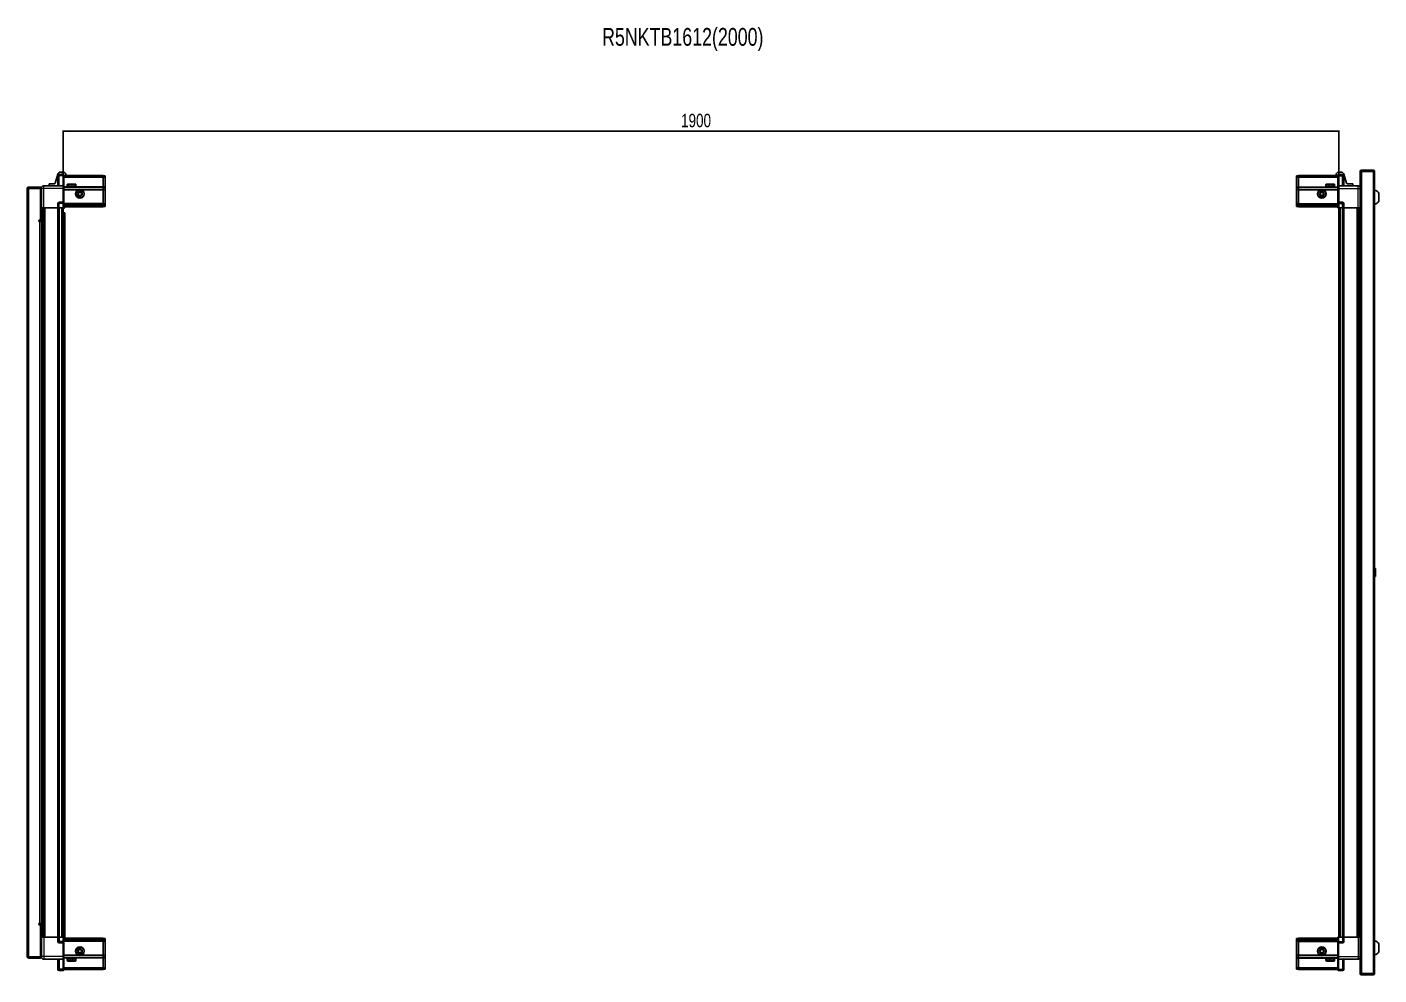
# Model space of a CAD drawing. Header units: millimetres. Extents: x 1132 to 7074, y -1399 to 2260.
# Drawn here: x 3138 to 5152, y 848 to 2260 of the extents above; entities that cross this region are included whole.
import ezdxf

# ---------------------------------------------------------------- set-up
doc = ezdxf.new("R2010")
doc.units = ezdxf.units.MM
doc.layers.add('FORMAT', color=7, linetype='Continuous')
doc.styles.add('SLDTEXTSTYLE0', font='TXT', dxfattribs={"width": 0.75})
doc.dimstyles.new('SLDDIMSTYLE0', dxfattribs={"dimtxt": 20, "dimasz": 10, "dimexe": 0, "dimexo": 0.0625, "dimgap": 5, "dimtad": 2, "dimdec": 1, "dimrnd": 1e-09, "dimzin": 12, "dimdsep": 46, "dimtxsty": 'SLDTEXTSTYLE0', "dimsah": 1, "dimcen": 0.09, "dimadec": 0, "dimazin": 3, "dimtfac": 1, "dimtofl": 0, "dimtmove": 0, "dimatfit": 3, "dimfxl": 0, "dimfrac": 2, "dimtolj": 1, "dimtzin": 12, "dimarcsym": 0})

# ---------------------------------------------------------------- blocks, each defined once
blk = doc.blocks.new('_D_6')
at = {"layer": 'FORMAT'}
for p, q in [((3192.1, 1990.1), (3192.1, 2105.6)), ((3192.1, 2104.6), (5092.1, 2104.6)), ((5092.1, 1990.1), (5092.1, 2105.6))]:
    blk.add_line(p, q, dxfattribs=at)
for points in [[(3192.1, 2104.6), (3202.1, 2103.1), (3202.1, 2106.1)], [(5092.1, 2104.6), (5082.1, 2106.1), (5082.1, 2103.1)]]:
    blk.add_solid(points, dxfattribs=at)
at = {"layer": 'FORMAT', "insert": (4112.6, 2130.4), "char_height": 20, "attachment_point": 1, "style": 'SLDTEXTSTYLE0'}
blk.add_mtext('1900', dxfattribs=at)

msp = doc.modelspace()

# ---------------------------------------------------------------- linework, layer by layer
at = {"color": 7, "linetype": 'Continuous', "lineweight": 25}
for p, q in [((3180.48, 2027.19), (3184.25, 2040.34)), ((3184.26, 2038.1), (3184.26, 2023.1)), ((3192.26, 2040.1), (3186.26, 2040.1)), ((3188.57, 2043.6), (3191.8, 2043.6)), ((3192.26, 2040.1), (3192.59, 2040.1)), ((3192.26, 2040.1), (3192.26, 2038.1)), ((3192.26, 2023.3), (3192.26, 2038.1)), ((3192.26, 2023.3), (3192.26, 2038.1)), ((3193.46, 2039.6), (3192.59, 2040.1)), ((3193.46, 2038.1), (3193.46, 2039.6)), ((3251.76, 2038.6), (3193.46, 2038.6)), ((3193.46, 2038.1), (3193.46, 2023.3)), ((3251.76, 2036.1), (3193.46, 2036.1)), ((3196.12, 2040.34), (3196.62, 2038.6)), ((3251.76, 2038.6), (3251.76, 2036.1)), ((3254.76, 2037.8), (3251.76, 2038.6)), ((3251.76, 2036.1), (3251.76, 2021.6)), ((3254.76, 2035.95), (3251.76, 2036.1)), ((3254.76, 2035.95), (3254.76, 2037.8)), ((3254.76, 2021.6), (3254.76, 2035.95)), ((5029.46, 2037.8), (5032.46, 2038.6)), ((5029.46, 2035.95), (5029.46, 2037.8)), ((5029.46, 2035.95), (5032.46, 2036.1)), ((5029.46, 2021.6), (5029.46, 2035.95)), ((5032.46, 2038.6), (5032.46, 2036.1)), ((5032.46, 2038.6), (5090.76, 2038.6)), ((5032.46, 2036.1), (5032.46, 2021.6)), ((5032.46, 2036.1), (5090.76, 2036.1)), ((5088.09, 2040.34), (5087.59, 2038.6)), ((5091.62, 2040.1), (5090.76, 2039.6)), ((5090.76, 2039.6), (5090.76, 2038.1)), ((5090.76, 2023.3), (5090.76, 2038.1)), ((5091.96, 2040.1), (5091.62, 2040.1)), ((5091.96, 2038.1), (5091.96, 2040.1)), ((5091.96, 2040.1), (5097.96, 2040.1)), ((5091.96, 2038.1), (5091.96, 2023.3)), ((5095.64, 2043.6), (5092.42, 2043.6)), ((5099.96, 2038.1), (5099.96, 2023.1)), ((5103.74, 2027.19), (5099.97, 2040.34)), ((5123.96, 2044.5), (5123.96, 2032.1)), ((5125.46, 2044.5), (5125.46, 2032.1)), ((5125.96, 2031.6), (5125.96, 2044.5)), ((5125.96, 2044.5), (5143.36, 2044.5)), ((5143.36, 2046.6), (5126.06, 2046.6)), ((5143.36, 2045.1), (5126.06, 2045.1)), ((5143.36, 2045.1), (5143.36, 2046.6)), ((5143.36, 2044.5), (5145.46, 2044.5)), ((5145.46, 2044.5), (5145.46, 849.7)), ((3138.76, 2014.74), (3138.46, 2014.74)), ((3138.46, 2003.17), (3138.46, 2014.74)), ((3140.26, 2019.25), (3138.76, 2019.25)), ((3138.76, 2018.75), (3138.76, 2019.25)), ((3138.76, 875.45), (3138.76, 2018.75)), ((3140.86, 2019.85), (3140.86, 2021.35)), ((3140.86, 2021.35), (3141.76, 2021.35)), ((3140.86, 2019.85), (3141.76, 2019.85)), ((3140.86, 2019.35), (3158.26, 2019.35)), ((3141.76, 2021.35), (3158.26, 2021.35)), ((3141.76, 2019.85), (3141.76, 2021.35)), ((3141.76, 2019.85), (3158.26, 2019.85)), ((3158.26, 2019.85), (3158.26, 2021.35)), ((3159.76, 2019.35), (3158.26, 2019.35)), ((3158.26, 2019.35), (3158.26, 1971.85)), ((3159.76, 2019.1), (3159.76, 1990.1)), ((3192.26, 2023.1), (3163.26, 2023.1)), ((3171.31, 2023.1), (3171.31, 2026.1)), ((3171.31, 2026.1), (3179.03, 2026.1)), ((3192.26, 2023.1), (3192.26, 2023.3)), ((3192.26, 2023.1), (3193.46, 2023.1)), ((3192.26, 2019.1), (3192.26, 2023.1)), ((3192.26, 1998.8), (3192.26, 2019.1)), ((3193.46, 2023.3), (3193.46, 2023.1)), ((3193.46, 2023.1), (3193.46, 2019.1)), ((3251.76, 2020.6), (3193.46, 2020.6)), ((3193.46, 2019.1), (3193.46, 1998.8)), ((3214.76, 2017.1), (3193.46, 2017.1)), ((3198.26, 2025), (3198.26, 2022.6)), ((3198.26, 2022.6), (3198.26, 2022.1)), ((3198.26, 2022.1), (3198.39, 2022.1)), ((3198.58, 2022.6), (3198.39, 2022.6)), ((3198.39, 2022.6), (3198.39, 2022.1)), ((3198.39, 2022.1), (3198.58, 2022.1)), ((3198.58, 2022.6), (3198.58, 2022.1)), ((3198.58, 2022.1), (3199.11, 2022.1)), ((3199.06, 2025.8), (3206.23, 2025.8)), ((3199.51, 2022.6), (3199.11, 2022.6)), ((3199.11, 2022.6), (3199.11, 2022.1)), ((3199.11, 2022.1), (3199.51, 2022.1)), ((3199.51, 2022.6), (3199.51, 2022.1)), ((3199.51, 2022.1), (3200.38, 2022.1)), ((3200.36, 2022.1), (3200.36, 2022)), ((3200.36, 2022), (3209.16, 2022)), ((3200.95, 2022.6), (3200.38, 2022.6)), ((3200.38, 2022.6), (3200.38, 2022.1)), ((3200.38, 2022.1), (3200.95, 2022.1)), ((3200.76, 2021.6), (3201.45, 2021.12)), ((3200.76, 2021.6), (3205.79, 2021.6)), ((3201.45, 2021.12), (3200.76, 2020.64)), ((3200.76, 2020.64), (3200.76, 2020.6)), ((3200.76, 2020.64), (3205.79, 2020.64)), ((3200.95, 2022.6), (3200.95, 2022.1)), ((3200.95, 2022.1), (3202.08, 2022.1)), ((3201.45, 2021.12), (3205.61, 2021.12)), ((3202.77, 2022.6), (3202.08, 2022.6)), ((3202.08, 2022.6), (3202.08, 2022.1)), ((3202.08, 2022.1), (3202.77, 2022.1)), ((3202.77, 2022.6), (3202.77, 2022.1)), ((3202.77, 2022.1), (3204.04, 2022.1)), ((3204.78, 2022.6), (3204.04, 2022.6)), ((3204.04, 2022.6), (3204.04, 2022.1)), ((3204.04, 2022.1), (3204.27, 2022.1)), ((3204.27, 2022.6), (3204.27, 2022.1)), ((3204.77, 2022.6), (3204.77, 2022.1)), ((3204.77, 2022.1), (3204.78, 2022.1)), ((3204.78, 2022.6), (3204.78, 2022.1)), ((3204.78, 2022.1), (3206.07, 2022.1)), ((3205.61, 2021.12), (3208.07, 2021.12)), ((3205.79, 2021.6), (3208.76, 2021.6)), ((3205.79, 2020.64), (3208.76, 2020.64)), ((3206.79, 2022.6), (3206.07, 2022.6)), ((3206.07, 2022.6), (3206.07, 2022.1)), ((3206.13, 2022.6), (3206.13, 2022.1)), ((3206.13, 2022.1), (3206.79, 2022.1)), ((3206.23, 2025.8), (3210.46, 2025.8)), ((3206.79, 2022.6), (3206.79, 2022.1)), ((3206.79, 2022.1), (3207.97, 2022.1)), ((3208.59, 2022.6), (3207.97, 2022.6)), ((3207.97, 2022.6), (3207.97, 2022.1)), ((3207.97, 2022.1), (3208.59, 2022.1)), ((3208.07, 2021.12), (3208.76, 2021.6)), ((3208.76, 2020.64), (3208.07, 2021.12)), ((3208.59, 2022.6), (3208.59, 2022.1)), ((3208.59, 2022.1), (3209.56, 2022.1)), ((3208.76, 2020.6), (3208.76, 2020.64)), ((3209.16, 2022), (3209.16, 2022.1)), ((3210.03, 2022.6), (3209.56, 2022.6)), ((3209.56, 2022.6), (3209.56, 2022.1)), ((3209.56, 2022.1), (3210.03, 2022.1)), ((3210.03, 2022.6), (3210.03, 2022.1)), ((3210.03, 2022.1), (3210.68, 2022.1)), ((3210.95, 2022.6), (3210.68, 2022.6)), ((3210.68, 2022.6), (3210.68, 2022.1)), ((3210.68, 2022.1), (3210.95, 2022.1)), ((3210.95, 2022.6), (3210.95, 2022.1)), ((3210.95, 2022.1), (3211.22, 2022.1)), ((3211.26, 2022.6), (3211.22, 2022.6)), ((3211.22, 2022.6), (3211.22, 2022.1)), ((3211.22, 2022.1), (3211.26, 2022.1)), ((3211.26, 2022.6), (3211.26, 2025)), ((3211.26, 2022.6), (3211.26, 2022.1)), ((3251.76, 2017.1), (3219.76, 2017.1)), ((3251.76, 2021.6), (3251.76, 2020.6)), ((3251.76, 2020.6), (3251.76, 2017.1)), ((3254.76, 2019.8), (3251.76, 2020.6)), ((3251.76, 2017.1), (3251.76, 1996.6)), ((3251.76, 2017.1), (3254.76, 2016.77)), ((3254.76, 2019.8), (3254.76, 2021.6)), ((3254.76, 2016.77), (3254.76, 2019.8)), ((3254.76, 1996.6), (3254.76, 2016.77)), ((5029.46, 2019.8), (5029.46, 2021.6)), ((5029.46, 2019.8), (5032.46, 2020.6)), ((5029.46, 2016.77), (5029.46, 2019.8)), ((5032.46, 2017.1), (5029.46, 2016.77)), ((5029.46, 1996.6), (5029.46, 2016.77)), ((5032.46, 2021.6), (5032.46, 2020.6)), ((5032.46, 2020.6), (5032.46, 2017.1)), ((5032.46, 2020.6), (5090.76, 2020.6)), ((5032.46, 2017.1), (5032.46, 1996.6)), ((5032.46, 2017.1), (5064.46, 2017.1)), ((5069.46, 2017.1), (5090.76, 2017.1)), ((5072.96, 2025), (5072.96, 2022.1)), ((5072.96, 2022.1), (5072.99, 2022.1)), ((5073.11, 2022.6), (5072.99, 2022.6)), ((5072.99, 2022.6), (5072.99, 2022.1)), ((5072.99, 2022.1), (5073.11, 2022.1)), ((5073.11, 2022.6), (5073.11, 2022.1)), ((5073.11, 2022.1), (5073.52, 2022.1)), ((5073.86, 2022.6), (5073.52, 2022.6)), ((5073.52, 2022.6), (5073.52, 2022.1)), ((5073.52, 2022.1), (5073.86, 2022.1)), ((5073.76, 2025.8), (5085.16, 2025.8)), ((5073.86, 2022.6), (5073.86, 2022.1)), ((5073.86, 2022.1), (5074.64, 2022.1)), ((5075.16, 2022.6), (5074.64, 2022.6)), ((5074.64, 2022.6), (5074.64, 2022.1)), ((5074.64, 2022.1), (5075.16, 2022.1)), ((5075.06, 2022.1), (5075.06, 2022)), ((5075.06, 2022), (5083.86, 2022)), ((5075.16, 2022.6), (5075.16, 2022.1)), ((5075.16, 2022.1), (5076.22, 2022.1)), ((5075.46, 2021.6), (5076.15, 2021.12)), ((5075.46, 2021.6), (5083.46, 2021.6)), ((5076.15, 2021.12), (5075.46, 2020.64)), ((5075.46, 2020.64), (5075.46, 2020.6)), ((5075.46, 2020.64), (5083.46, 2020.64)), ((5076.15, 2021.12), (5082.77, 2021.12)), ((5076.88, 2022.6), (5076.22, 2022.6)), ((5076.22, 2022.6), (5076.22, 2022.1)), ((5076.22, 2022.1), (5076.88, 2022.1)), ((5076.88, 2022.6), (5076.88, 2022.1)), ((5076.88, 2022.1), (5078.12, 2022.1)), ((5078.85, 2022.6), (5078.12, 2022.6)), ((5078.12, 2022.6), (5078.12, 2022.1)), ((5078.12, 2022.1), (5078.55, 2022.1)), ((5078.55, 2022.6), (5078.55, 2022.1)), ((5078.85, 2022.6), (5078.85, 2022.1)), ((5078.85, 2022.1), (5080.15, 2022.1)), ((5080.88, 2022.6), (5080.15, 2022.6)), ((5080.15, 2022.6), (5080.15, 2022.1)), ((5080.42, 2022.6), (5080.42, 2022.1)), ((5080.42, 2022.1), (5080.88, 2022.1)), ((5080.88, 2022.6), (5080.88, 2022.1)), ((5080.88, 2022.1), (5082.11, 2022.1)), ((5082.77, 2022.6), (5082.11, 2022.6)), ((5082.11, 2022.6), (5082.11, 2022.1)), ((5082.11, 2022.1), (5082.77, 2022.1)), ((5082.77, 2022.6), (5082.77, 2022.1)), ((5082.77, 2022.1), (5083.82, 2022.1)), ((5082.77, 2021.12), (5083.46, 2021.6)), ((5083.46, 2020.64), (5082.77, 2021.12)), ((5083.46, 2020.6), (5083.46, 2020.64)), ((5084.34, 2022.6), (5083.82, 2022.6)), ((5083.82, 2022.6), (5083.82, 2022.1)), ((5083.82, 2022.1), (5084.34, 2022.1)), ((5083.86, 2022), (5083.86, 2022.1)), ((5084.34, 2022.6), (5084.34, 2022.1)), ((5084.34, 2022.1), (5085.09, 2022.1)), ((5085.42, 2022.6), (5085.09, 2022.6)), ((5085.09, 2022.6), (5085.09, 2022.1)), ((5085.09, 2022.1), (5085.42, 2022.1)), ((5085.42, 2022.6), (5085.42, 2022.1)), ((5085.42, 2022.1), (5085.82, 2022.1)), ((5085.93, 2022.6), (5085.82, 2022.6)), ((5085.82, 2022.6), (5085.82, 2022.1)), ((5085.82, 2022.1), (5085.93, 2022.1)), ((5085.93, 2022.6), (5085.93, 2022.1)), ((5085.93, 2022.1), (5085.96, 2022.1)), ((5085.96, 2022.1), (5085.96, 2025)), ((5090.76, 2023.1), (5090.76, 2023.3)), ((5091.96, 2023.1), (5090.76, 2023.1)), ((5090.76, 2019.1), (5090.76, 2023.1)), ((5090.76, 1998.8), (5090.76, 2019.1)), ((5091.96, 2023.3), (5091.96, 2023.1)), ((5091.96, 2023.1), (5091.96, 2019.1)), ((5091.96, 2023.1), (5120.96, 2023.1)), ((5091.96, 2019.1), (5091.96, 1998.8)), ((5112.91, 2026.1), (5105.18, 2026.1)), ((5112.91, 2023.1), (5112.91, 2026.1)), ((5123.86, 2031.6), (5123.86, 862.6)), ((5123.86, 2031.6), (5125.96, 2031.6)), ((5123.96, 2032.1), (5125.46, 2032.1)), ((3138.46, 2003.17), (3138.76, 2003.17)), ((3184.26, 1996.6), (3184.26, 1990.1)), ((3192.26, 1998.6), (3186.26, 1998.6)), ((3192.26, 1998.6), (3192.26, 1998.8)), ((3192.26, 1998.6), (3192.26, 1996.6)), ((3192.26, 1998.6), (3193.46, 1998.6)), ((3192.26, 1990.1), (3192.26, 1996.6)), ((3192.26, 1990.1), (3192.26, 1996.6)), ((3192.59, 1990.1), (3192.59, 1996.6)), ((3193.46, 1998.8), (3193.46, 1998.6)), ((3193.46, 1997.93), (3193.46, 1998.6)), ((3193.46, 1997.93), (3193.46, 1990.1)), ((3251.76, 1995.6), (3193.46, 1995.6)), ((3251.76, 1994.6), (3193.46, 1994.6)), ((3251.76, 1996.6), (3251.76, 1995.6)), ((3251.76, 1995.6), (3251.76, 1994.6)), ((3251.76, 1995.6), (3254.76, 1994.8)), ((3251.76, 1994.6), (3251.76, 1993.1)), ((3251.76, 1994.6), (3254.76, 1994.06)), ((3251.76, 1993.1), (3254.76, 1993.56)), ((3254.76, 1994.8), (3254.76, 1996.6)), ((3254.76, 1994.06), (3254.76, 1994.8)), ((3254.76, 1993.56), (3254.76, 1994.06)), ((3254.76, 1992.41), (3254.76, 1993.56)), ((5029.46, 1994.8), (5029.46, 1996.6)), ((5032.46, 1995.6), (5029.46, 1994.8)), ((5029.46, 1994.06), (5029.46, 1994.8)), ((5032.46, 1994.6), (5029.46, 1994.06)), ((5029.46, 1993.56), (5029.46, 1994.06)), ((5032.46, 1993.1), (5029.46, 1993.56)), ((5029.46, 1992.41), (5029.46, 1993.56)), ((5032.46, 1996.6), (5032.46, 1995.6)), ((5032.46, 1995.6), (5032.46, 1994.6)), ((5032.46, 1995.6), (5090.76, 1995.6)), ((5032.46, 1994.6), (5090.76, 1994.6)), ((5032.46, 1994.6), (5032.46, 1993.1)), ((5090.76, 1998.6), (5090.76, 1998.8)), ((5091.96, 1998.6), (5090.76, 1998.6)), ((5090.76, 1998.6), (5090.76, 1997.93)), ((5090.76, 1990.1), (5090.76, 1997.93)), ((5091.62, 1996.6), (5091.62, 1990.1)), ((5091.96, 1998.8), (5091.96, 1998.6)), ((5091.96, 1996.6), (5091.96, 1998.6)), ((5091.96, 1998.6), (5097.96, 1998.6)), ((5091.96, 1996.6), (5091.96, 1998.6)), ((5091.96, 1996.6), (5091.96, 1990.1)), ((5099.96, 1996.6), (5099.96, 1990.1)), ((5152.06, 2000.1), (5152.06, 2012.1)), ((3158.26, 1992.85), (3159.76, 1992.85)), ((3159.76, 1990.1), (3158.26, 1990.1)), ((3160.41, 904.1), (3160.41, 1990.1)), ((3162.2, 1990.1), (3162.2, 904.1)), ((3162.23, 1990.1), (3162.23, 904.1)), ((3184.26, 1990.1), (3163.26, 1990.1)), ((3184.26, 1990.1), (3186.26, 1990.1)), ((3184.91, 904.1), (3184.91, 1990.1)), ((3192.26, 1990.1), (3186.26, 1990.1)), ((3192.11, 904.1), (3192.11, 1990.1)), ((3192.11, 1983.1), (3194.61, 1983.1)), ((3192.26, 1990.1), (3192.59, 1990.1)), ((3192.26, 1990.1), (3192.26, 1990.1)), ((3193.46, 1990.1), (3192.59, 1990.1)), ((3192.59, 1990.1), (3192.59, 1990.1)), ((3251.76, 1993.1), (3193.46, 1993.1)), ((3251.76, 1991.6), (3193.46, 1991.6)), ((3194.61, 1983.1), (3194.61, 909.6)), ((3251.76, 1993.1), (3251.76, 1991.6)), ((3251.76, 1991.6), (3254.76, 1992.41)), ((5032.46, 1991.6), (5029.46, 1992.41)), ((5032.46, 1993.1), (5090.76, 1993.1)), ((5032.46, 1993.1), (5032.46, 1991.6)), ((5032.46, 1991.6), (5090.76, 1991.6)), ((5091.62, 1990.1), (5090.76, 1990.1)), ((5091.96, 1990.1), (5091.62, 1990.1)), ((5091.96, 1990.1), (5097.96, 1990.1)), ((5092.11, 1990.1), (5092.11, 904.1)), ((5099.96, 1990.1), (5097.96, 1990.1)), ((5099.31, 1990.1), (5099.31, 904.1)), ((5099.96, 1990.1), (5120.96, 1990.1)), ((5121.98, 904.1), (5121.98, 1990.1)), ((5122.02, 904.1), (5122.02, 1990.1)), ((5123.81, 1990.1), (5123.81, 904.1)), ((3158.26, 1971.85), (3156.91, 1971.85)), ((3156.91, 1969.85), (3157.66, 1969.85)), ((3157.66, 1969.85), (3159.76, 1969.85)), ((3159.76, 1969.85), (3159.76, 924.35)), ((3138.76, 1452.89), (3138.46, 1452.89)), ((3138.46, 1441.32), (3138.46, 1452.89)), ((3160.26, 1456.6), (3160.26, 1437.6)), ((5146.44, 1452.89), (5145.46, 1451.9)), ((5146.96, 1452.89), (5146.44, 1452.89)), ((5146.44, 1452.89), (5146.44, 1441.32)), ((5146.96, 1452.89), (5146.96, 1441.32)), ((3138.46, 1441.32), (3138.76, 1441.32)), ((5145.46, 1442.3), (5146.44, 1441.32)), ((5146.44, 1441.32), (5146.96, 1441.32)), ((3157.66, 924.35), (3156.91, 924.35)), ((3156.91, 922.35), (3158.26, 922.35)), ((3159.76, 924.35), (3157.66, 924.35)), ((3158.26, 922.35), (3158.26, 874.85)), ((3194.61, 909.6), (3192.11, 909.6)), ((3194.61, 909.6), (3194.61, 902.6)), ((3138.76, 891.04), (3138.46, 891.04)), ((3138.46, 881.36), (3138.46, 891.04)), ((3159.76, 904.1), (3158.26, 904.1)), ((3159.76, 901.35), (3158.26, 901.35)), ((3159.76, 875.1), (3159.76, 904.1)), ((3184.26, 904.1), (3163.26, 904.1)), ((3184.26, 897.6), (3184.26, 904.1)), ((3184.26, 904.1), (3186.26, 904.1)), ((3192.26, 904.1), (3186.26, 904.1)), ((3192.26, 895.6), (3186.26, 895.6)), ((3192.26, 904.1), (3192.59, 904.1)), ((3192.26, 897.6), (3192.26, 904.1)), ((3192.26, 897.6), (3192.26, 895.6)), ((3192.26, 897.6), (3192.26, 895.6)), ((3192.26, 895.6), (3193.46, 895.6)), ((3192.26, 895.4), (3192.26, 895.6)), ((3192.26, 875.1), (3192.26, 895.4)), ((3192.59, 897.6), (3192.59, 904.1)), ((3192.59, 904.1), (3193.46, 904.1)), ((3193.46, 904.1), (3193.46, 896.28)), ((3251.76, 902.6), (3193.46, 902.6)), ((3251.76, 901.1), (3193.46, 901.1)), ((3251.76, 899.6), (3193.46, 899.6)), ((3251.76, 898.6), (3193.46, 898.6)), ((3193.46, 895.6), (3193.46, 896.28)), ((3193.46, 895.6), (3193.46, 895.4)), ((3193.46, 895.4), (3193.46, 875.1)), ((3251.76, 901.1), (3251.76, 902.6)), ((3251.76, 902.6), (3254.76, 901.8)), ((3251.76, 899.6), (3251.76, 901.1)), ((3251.76, 901.1), (3254.76, 900.65)), ((3251.76, 899.6), (3254.76, 900.15)), ((3251.76, 898.6), (3251.76, 899.6)), ((3251.76, 898.6), (3254.76, 899.41)), ((3251.76, 897.6), (3251.76, 898.6)), ((3251.76, 877.1), (3251.76, 897.6)), ((3254.76, 901.8), (3254.76, 900.65)), ((3254.76, 900.65), (3254.76, 900.15)), ((3254.76, 900.15), (3254.76, 899.41)), ((3254.76, 899.41), (3254.76, 897.6)), ((3254.76, 897.6), (3254.76, 877.44)), ((5032.46, 902.6), (5029.46, 901.8)), ((5029.46, 901.8), (5029.46, 900.65)), ((5032.46, 901.1), (5029.46, 900.65)), ((5029.46, 900.65), (5029.46, 900.15)), ((5032.46, 899.6), (5029.46, 900.15)), ((5029.46, 900.15), (5029.46, 899.41)), ((5032.46, 898.6), (5029.46, 899.41)), ((5029.46, 899.41), (5029.46, 897.6)), ((5029.46, 897.6), (5029.46, 877.44)), ((5032.46, 901.1), (5032.46, 902.6)), ((5032.46, 902.6), (5090.76, 902.6)), ((5032.46, 899.6), (5032.46, 901.1)), ((5032.46, 901.1), (5090.76, 901.1)), ((5032.46, 899.6), (5090.76, 899.6)), ((5032.46, 898.6), (5032.46, 899.6)), ((5032.46, 898.6), (5090.76, 898.6)), ((5032.46, 897.6), (5032.46, 898.6)), ((5032.46, 877.1), (5032.46, 897.6)), ((5090.76, 896.28), (5090.76, 904.1)), ((5090.76, 904.1), (5091.62, 904.1)), ((5090.76, 896.28), (5090.76, 895.6)), ((5091.96, 895.6), (5090.76, 895.6)), ((5090.76, 895.4), (5090.76, 895.6)), ((5090.76, 875.1), (5090.76, 895.4)), ((5091.62, 904.1), (5091.62, 904.1)), ((5091.62, 904.1), (5091.62, 897.6)), ((5091.96, 904.1), (5091.62, 904.1)), ((5091.96, 904.1), (5091.96, 897.6)), ((5091.96, 904.1), (5091.96, 904.1)), ((5091.96, 904.1), (5097.96, 904.1)), ((5091.96, 904.1), (5091.96, 897.6)), ((5091.96, 895.6), (5091.96, 897.6)), ((5091.96, 895.6), (5091.96, 895.4)), ((5091.96, 895.6), (5097.96, 895.6)), ((5091.96, 895.4), (5091.96, 875.1)), ((5099.96, 904.1), (5097.96, 904.1)), ((5099.96, 897.6), (5099.96, 904.1)), ((5099.96, 904.1), (5120.96, 904.1)), ((5152.06, 882.1), (5152.06, 894.1)), ((3138.46, 879.47), (3138.46, 881.36)), ((3138.46, 879.47), (3138.76, 879.47)), ((3138.76, 874.95), (3138.76, 875.45)), ((3140.26, 874.95), (3138.76, 874.95)), ((3158.26, 874.85), (3140.86, 874.85)), ((3140.86, 874.35), (3140.86, 872.85)), ((3140.86, 874.35), (3141.76, 874.35)), ((3140.86, 872.85), (3141.76, 872.85)), ((3141.76, 874.35), (3141.76, 872.85)), ((3158.26, 874.35), (3141.76, 874.35)), ((3158.26, 872.85), (3141.76, 872.85)), ((3158.26, 874.85), (3159.76, 874.85)), ((3158.26, 874.35), (3158.26, 872.85)), ((3192.26, 871.1), (3163.26, 871.1)), ((3184.26, 856.1), (3184.26, 871.1)), ((3192.26, 871.1), (3192.26, 875.1)), ((3192.26, 871.1), (3193.46, 871.1)), ((3192.26, 870.9), (3192.26, 871.1)), ((3192.26, 856.1), (3192.26, 870.9)), ((3214.76, 877.1), (3193.46, 877.1)), ((3193.46, 875.1), (3193.46, 871.1)), ((3251.76, 873.6), (3193.46, 873.6)), ((3193.46, 871.1), (3193.46, 870.9)), ((3193.46, 870.9), (3193.46, 856.1)), ((3198.26, 872.1), (3198.26, 869.2)), ((3198.35, 872.1), (3198.26, 872.1)), ((3198.35, 871.6), (3198.35, 872.1)), ((3198.52, 872.1), (3198.35, 872.1)), ((3198.35, 871.6), (3198.52, 871.6)), ((3198.52, 871.6), (3198.52, 872.1)), ((3199.01, 872.1), (3198.52, 872.1)), ((3199.01, 871.6), (3199.01, 872.1)), ((3199.39, 872.1), (3199.01, 872.1)), ((3199.01, 871.6), (3199.39, 871.6)), ((3199.21, 868.4), (3199.06, 868.4)), ((3210.46, 868.4), (3199.21, 868.4)), ((3199.39, 871.6), (3199.39, 872.1)), ((3200.23, 872.1), (3199.39, 872.1)), ((3200.23, 871.6), (3200.23, 872.1)), ((3200.79, 872.1), (3200.23, 872.1)), ((3200.23, 871.6), (3200.79, 871.6)), ((3200.36, 872.2), (3200.36, 872.1)), ((3205.76, 872.2), (3200.36, 872.2)), ((3200.76, 873.6), (3200.76, 873.57)), ((3200.76, 873.57), (3201.45, 873.09)), ((3200.86, 873.57), (3200.76, 873.57)), ((3201.45, 873.09), (3200.76, 872.6)), ((3200.86, 872.6), (3200.76, 872.6)), ((3200.79, 871.6), (3200.79, 872.1)), ((3201.89, 872.1), (3200.79, 872.1)), ((3208.76, 873.57), (3200.86, 873.57)), ((3208.76, 872.6), (3200.86, 872.6)), ((3201.53, 873.09), (3201.45, 873.09)), ((3208.07, 873.09), (3201.53, 873.09)), ((3201.89, 871.6), (3201.89, 872.1)), ((3202.57, 872.1), (3201.89, 872.1)), ((3201.89, 871.6), (3202.57, 871.6)), ((3202.57, 871.6), (3202.57, 872.1)), ((3203.84, 872.1), (3202.57, 872.1)), ((3203.84, 871.6), (3203.84, 872.1)), ((3204.13, 872.1), (3203.84, 872.1)), ((3203.84, 871.6), (3204.57, 871.6)), ((3204.13, 871.6), (3204.13, 872.1)), ((3204.57, 871.6), (3204.57, 872.1)), ((3205.87, 872.1), (3204.57, 872.1)), ((3209.16, 872.2), (3205.76, 872.2)), ((3205.87, 871.6), (3205.87, 872.1)), ((3205.87, 871.6), (3206.59, 871.6)), ((3206, 871.6), (3206, 872.1)), ((3206.59, 872.1), (3206, 872.1)), ((3206.59, 871.6), (3206.59, 872.1)), ((3207.79, 872.1), (3206.59, 872.1)), ((3207.79, 871.6), (3207.79, 872.1)), ((3208.43, 872.1), (3207.79, 872.1)), ((3207.79, 871.6), (3208.43, 871.6)), ((3208.07, 873.09), (3208.76, 873.57)), ((3208.76, 872.6), (3208.07, 873.09)), ((3208.43, 871.6), (3208.43, 872.1)), ((3209.42, 872.1), (3208.43, 872.1)), ((3208.76, 873.57), (3208.76, 873.6)), ((3209.16, 872.1), (3209.16, 872.2)), ((3209.42, 871.6), (3209.42, 872.1)), ((3209.9, 872.1), (3209.42, 872.1)), ((3209.42, 871.6), (3209.9, 871.6)), ((3209.9, 871.6), (3209.9, 872.1)), ((3210.59, 872.1), (3209.9, 872.1)), ((3210.59, 871.6), (3210.59, 872.1)), ((3210.88, 872.1), (3210.59, 872.1)), ((3210.59, 871.6), (3210.88, 871.6)), ((3210.88, 871.6), (3210.88, 872.1)), ((3211.19, 872.1), (3210.88, 872.1)), ((3211.19, 871.6), (3211.19, 872.1)), ((3211.25, 872.1), (3211.19, 872.1)), ((3211.19, 871.6), (3211.25, 871.6)), ((3211.25, 871.6), (3211.25, 872.1)), ((3211.26, 872.1), (3211.25, 872.1)), ((3211.26, 869.2), (3211.26, 872.1)), ((3251.76, 877.1), (3219.76, 877.1)), ((3251.76, 877.1), (3254.76, 877.44)), ((3251.76, 873.6), (3251.76, 877.1)), ((3254.76, 874.41), (3251.76, 873.6)), ((3251.76, 872.6), (3251.76, 873.6)), ((3251.76, 858.1), (3251.76, 872.6)), ((3254.76, 877.44), (3254.76, 874.41)), ((3254.76, 874.41), (3254.76, 872.6)), ((3254.76, 872.6), (3254.76, 858.26)), ((5032.46, 877.1), (5029.46, 877.44)), ((5029.46, 877.44), (5029.46, 874.41)), ((5029.46, 874.41), (5032.46, 873.6)), ((5029.46, 874.41), (5029.46, 872.6)), ((5029.46, 872.6), (5029.46, 858.26)), ((5032.46, 877.1), (5064.46, 877.1)), ((5032.46, 873.6), (5032.46, 877.1)), ((5032.46, 873.6), (5090.76, 873.6)), ((5032.46, 872.6), (5032.46, 873.6)), ((5032.46, 858.1), (5032.46, 872.6)), ((5069.46, 877.1), (5090.76, 877.1)), ((5072.96, 872.1), (5072.96, 869.2)), ((5072.98, 872.1), (5072.96, 872.1)), ((5072.98, 871.6), (5072.98, 872.1)), ((5073.07, 872.1), (5072.98, 872.1)), ((5072.98, 871.6), (5073.07, 871.6)), ((5073.07, 871.6), (5073.07, 872.1)), ((5073.45, 872.1), (5073.07, 872.1)), ((5073.45, 871.6), (5073.45, 872.1)), ((5073.76, 872.1), (5073.45, 872.1)), ((5073.45, 871.6), (5073.76, 871.6)), ((5073.76, 871.6), (5073.76, 872.1)), ((5074.5, 872.1), (5073.76, 872.1)), ((5085.16, 868.4), (5073.76, 868.4)), ((5074.5, 871.6), (5074.5, 872.1)), ((5075.01, 872.1), (5074.5, 872.1)), ((5074.5, 871.6), (5075.01, 871.6)), ((5075.01, 871.6), (5075.01, 872.1)), ((5076.05, 872.1), (5075.01, 872.1)), ((5075.06, 872.2), (5075.06, 872.1)), ((5083.86, 872.2), (5075.06, 872.2)), ((5075.46, 873.6), (5075.46, 873.57)), ((5075.46, 873.57), (5076.15, 873.09)), ((5083.46, 873.57), (5075.46, 873.57)), ((5076.15, 873.09), (5075.46, 872.6)), ((5083.46, 872.6), (5075.46, 872.6)), ((5076.05, 871.6), (5076.05, 872.1)), ((5076.7, 872.1), (5076.05, 872.1)), ((5076.05, 871.6), (5076.7, 871.6)), ((5082.77, 873.09), (5076.15, 873.09)), ((5076.7, 871.6), (5076.7, 872.1)), ((5077.92, 872.1), (5076.7, 872.1)), ((5077.92, 871.6), (5077.92, 872.1)), ((5078.42, 872.1), (5077.92, 872.1)), ((5077.92, 871.6), (5078.65, 871.6)), ((5078.42, 871.6), (5078.42, 872.1)), ((5078.65, 871.6), (5078.65, 872.1)), ((5079.95, 872.1), (5078.65, 872.1)), ((5079.95, 871.6), (5079.95, 872.1)), ((5079.95, 871.6), (5080.68, 871.6)), ((5080.29, 871.6), (5080.29, 872.1)), ((5080.68, 872.1), (5080.29, 872.1)), ((5080.68, 871.6), (5080.68, 872.1)), ((5081.93, 872.1), (5080.68, 872.1)), ((5081.93, 871.6), (5081.93, 872.1)), ((5082.59, 872.1), (5081.93, 872.1)), ((5081.93, 871.6), (5082.59, 871.6)), ((5082.59, 871.6), (5082.59, 872.1)), ((5083.67, 872.1), (5082.59, 872.1)), ((5082.77, 873.09), (5083.46, 873.57)), ((5083.46, 872.6), (5082.77, 873.09)), ((5083.46, 873.57), (5083.46, 873.6)), ((5083.67, 871.6), (5083.67, 872.1)), ((5084.2, 872.1), (5083.67, 872.1)), ((5083.67, 871.6), (5084.2, 871.6)), ((5083.86, 872.1), (5083.86, 872.2)), ((5084.2, 871.6), (5084.2, 872.1)), ((5084.99, 872.1), (5084.2, 872.1)), ((5084.99, 871.6), (5084.99, 872.1)), ((5085.34, 872.1), (5084.99, 872.1)), ((5084.99, 871.6), (5085.34, 871.6)), ((5085.34, 871.6), (5085.34, 872.1)), ((5085.77, 872.1), (5085.34, 872.1)), ((5085.77, 871.6), (5085.77, 872.1)), ((5085.91, 872.1), (5085.77, 872.1)), ((5085.77, 871.6), (5085.91, 871.6)), ((5085.91, 871.6), (5085.91, 872.1)), ((5085.96, 872.1), (5085.91, 872.1)), ((5085.96, 869.2), (5085.96, 872.1)), ((5090.76, 871.1), (5090.76, 875.1)), ((5091.96, 871.1), (5090.76, 871.1)), ((5090.76, 870.9), (5090.76, 871.1)), ((5090.76, 856.1), (5090.76, 870.9)), ((5091.96, 875.1), (5091.96, 871.1)), ((5091.96, 871.1), (5091.96, 870.9)), ((5091.96, 871.1), (5120.96, 871.1)), ((5091.96, 870.9), (5091.96, 856.1)), ((5091.96, 870.9), (5091.96, 856.1)), ((5099.96, 856.1), (5099.96, 871.1)), ((3192.26, 854.1), (3186.26, 854.1)), ((3192.26, 856.1), (3192.26, 854.1)), ((3192.26, 854.1), (3192.59, 854.1)), ((3192.26, 854.1), (3192.59, 854.1)), ((3192.26, 854.1), (3192.26, 854.1)), ((3192.59, 854.1), (3193.46, 854.6)), ((3192.59, 854.1), (3193.46, 854.6)), ((3251.76, 858.1), (3193.46, 858.1)), ((3193.46, 854.6), (3193.46, 856.1)), ((3251.76, 855.6), (3193.46, 855.6)), ((3254.76, 858.26), (3251.76, 858.1)), ((3251.76, 855.6), (3251.76, 858.1)), ((3254.76, 856.41), (3251.76, 855.6)), ((3254.76, 858.26), (3254.76, 856.41)), ((5029.46, 858.26), (5032.46, 858.1)), ((5029.46, 858.26), (5029.46, 856.41)), ((5029.46, 856.41), (5032.46, 855.6)), ((5032.46, 858.1), (5090.76, 858.1)), ((5032.46, 855.6), (5032.46, 858.1)), ((5032.46, 855.6), (5090.76, 855.6)), ((5090.76, 856.1), (5090.76, 854.6)), ((5090.76, 854.6), (5091.62, 854.1)), ((5091.96, 854.1), (5091.62, 854.1)), ((5091.96, 854.1), (5091.96, 856.1)), ((5091.96, 854.1), (5097.96, 854.1)), ((5125.96, 862.6), (5123.86, 862.6)), ((5123.96, 862.1), (5125.46, 862.1)), ((5123.96, 862.1), (5123.96, 849.7)), ((5125.46, 862.1), (5125.46, 849.7)), ((5125.96, 849.7), (5125.96, 862.6)), ((5143.36, 849.7), (5125.96, 849.7)), ((5126.06, 849.1), (5143.36, 849.1)), ((5126.06, 847.6), (5143.36, 847.6)), ((5145.46, 849.7), (5143.36, 849.7)), ((5143.36, 849.1), (5143.36, 847.6))]:
    msp.add_line(p, q, dxfattribs=at)
at = {"color": 8, "linetype": 'Continuous', "lineweight": 18}
for p, q in [((3186.26, 2038.1), (3184.26, 2038.1)), ((3186.26, 2038.1), (3186.26, 2040.1)), ((3186.26, 2023.1), (3186.26, 2038.1)), ((3192.26, 2038.1), (3186.26, 2038.1)), ((3192.26, 2038.1), (3193.46, 2038.1)), ((5091.96, 2038.1), (5090.76, 2038.1)), ((5091.96, 2038.1), (5097.96, 2038.1)), ((5097.96, 2038.1), (5097.96, 2040.1)), ((5097.96, 2023.1), (5097.96, 2038.1)), ((5097.96, 2038.1), (5099.96, 2038.1)), ((5125.46, 2044.5), (5123.96, 2044.5)), ((5126.06, 2045.1), (5126.06, 2046.6)), ((5143.36, 2044.5), (5143.36, 849.7)), ((3140.86, 2019.35), (3140.86, 874.85)), ((3163.26, 1990.1), (3163.26, 2019.1)), ((3192.26, 2019.1), (3163.26, 2019.1)), ((3192.26, 2023.3), (3193.46, 2023.3)), ((3192.26, 2019.1), (3193.46, 2019.1)), ((3200.76, 2021.6), (3193.46, 2021.6)), ((3198.26, 2025), (3206.43, 2025)), ((3206.43, 2025), (3211.26, 2025)), ((3251.76, 2021.6), (3208.76, 2021.6)), ((3254.76, 2021.6), (3251.76, 2021.6)), ((5029.46, 2021.6), (5032.46, 2021.6)), ((5032.46, 2021.6), (5075.46, 2021.6)), ((5072.96, 2025), (5085.96, 2025)), ((5083.46, 2021.6), (5090.76, 2021.6)), ((5090.76, 2023.3), (5091.96, 2023.3)), ((5091.96, 2019.1), (5090.76, 2019.1)), ((5091.96, 2019.1), (5120.96, 2019.1)), ((5120.96, 1990.1), (5120.96, 2019.1)), ((5125.96, 2031.6), (5125.96, 862.6)), ((3184.26, 1996.6), (3186.26, 1996.6)), ((3186.26, 1996.6), (3186.26, 1998.6)), ((3186.26, 1990.1), (3186.26, 1996.6)), ((3192.26, 1996.6), (3186.26, 1996.6)), ((3192.26, 1998.8), (3193.46, 1998.8)), ((3192.26, 1996.6), (3192.59, 1996.6)), ((3251.76, 1996.6), (3193.46, 1996.6)), ((3251.76, 1996.6), (3254.76, 1996.6)), ((5032.46, 1996.6), (5029.46, 1996.6)), ((5032.46, 1996.6), (5090.76, 1996.6)), ((5090.76, 1998.8), (5091.96, 1998.8)), ((5091.96, 1996.6), (5091.62, 1996.6)), ((5091.96, 1996.6), (5097.96, 1996.6)), ((5097.96, 1996.6), (5097.96, 1998.6)), ((5099.96, 1996.6), (5097.96, 1996.6)), ((5097.96, 1990.1), (5097.96, 1996.6)), ((3159.76, 1969.85), (3159.76, 1990.1)), ((3160.99, 1990.1), (3160.99, 904.1)), ((3163.44, 904.1), (3163.44, 1990.1)), ((3164.85, 1990.1), (3164.85, 904.1)), ((3184.26, 904.1), (3184.26, 1990.1)), ((3186.91, 904.1), (3186.91, 1990.1)), ((3190.11, 904.1), (3190.11, 1990.1)), ((3192.26, 1990.1), (3192.59, 1990.1)), ((5094.11, 1990.1), (5094.11, 904.1)), ((5097.31, 1990.1), (5097.31, 904.1)), ((5099.96, 1990.1), (5099.96, 904.1)), ((5119.36, 904.1), (5119.36, 1990.1)), ((5120.77, 1990.1), (5120.77, 904.1)), ((5123.22, 904.1), (5123.22, 1990.1)), ((3157.66, 924.35), (3157.66, 1969.85)), ((3159.76, 904.1), (3159.76, 924.35)), ((3163.26, 904.1), (3163.26, 875.1)), ((3184.26, 897.6), (3186.26, 897.6)), ((3186.26, 904.1), (3186.26, 897.6)), ((3186.26, 897.6), (3186.26, 895.6)), ((3192.26, 897.6), (3186.26, 897.6)), ((3192.26, 897.6), (3192.59, 897.6)), ((3193.46, 895.4), (3192.26, 895.4)), ((3251.76, 897.6), (3193.46, 897.6)), ((3251.76, 897.6), (3254.76, 897.6)), ((5032.46, 897.6), (5029.46, 897.6)), ((5032.46, 897.6), (5090.76, 897.6)), ((5091.96, 895.4), (5090.76, 895.4)), ((5091.96, 904.1), (5091.62, 904.1)), ((5091.96, 897.6), (5091.62, 897.6)), ((5091.96, 897.6), (5097.96, 897.6)), ((5097.96, 904.1), (5097.96, 897.6)), ((5099.96, 897.6), (5097.96, 897.6)), ((5097.96, 897.6), (5097.96, 895.6)), ((5120.96, 904.1), (5120.96, 875.1)), ((3192.26, 875.1), (3163.26, 875.1)), ((3186.26, 871.1), (3186.26, 856.1)), ((3192.26, 875.1), (3193.46, 875.1)), ((3193.46, 870.9), (3192.26, 870.9)), ((3200.76, 872.6), (3193.46, 872.6)), ((3198.43, 869.2), (3198.26, 869.2)), ((3211.26, 869.2), (3198.43, 869.2)), ((3251.76, 872.6), (3208.76, 872.6)), ((3254.76, 872.6), (3251.76, 872.6)), ((5029.46, 872.6), (5032.46, 872.6)), ((5032.46, 872.6), (5075.46, 872.6)), ((5085.96, 869.2), (5072.96, 869.2)), ((5083.46, 872.6), (5090.76, 872.6)), ((5091.96, 875.1), (5090.76, 875.1)), ((5091.96, 870.9), (5090.76, 870.9)), ((5091.96, 875.1), (5120.96, 875.1)), ((5097.96, 871.1), (5097.96, 856.1)), ((3186.26, 856.1), (3184.26, 856.1)), ((3186.26, 856.1), (3186.26, 854.1)), ((3192.26, 856.1), (3186.26, 856.1)), ((3192.26, 856.1), (3193.46, 856.1)), ((5091.96, 856.1), (5090.76, 856.1)), ((5091.96, 856.1), (5097.96, 856.1)), ((5097.96, 856.1), (5099.96, 856.1)), ((5097.96, 856.1), (5097.96, 854.1)), ((5125.46, 849.7), (5123.96, 849.7)), ((5126.06, 849.1), (5126.06, 847.6))]:
    msp.add_line(p, q, dxfattribs=at)
at = {"color": 7, "linetype": 'Continuous', "lineweight": 25}
for centre, radius in [((3217.26, 2011.1), 6.5), ((3217.26, 2011.1), 3.46), ((5066.96, 2011.1), 6.5), ((5066.96, 2011.1), 3.46), ((3217.26, 883.1), 6.5), ((3217.26, 883.1), 3.46), ((5066.96, 883.1), 6.5), ((5066.96, 883.1), 3.46)]:
    msp.add_circle(centre, radius, dxfattribs=at)
at = {"color": 8, "linetype": 'Continuous', "lineweight": 18}
for centre in [(3217.26, 2011.1), (5066.96, 2011.1), (3217.26, 883.1), (5066.96, 883.1)]:
    msp.add_circle(centre, 5.7, dxfattribs=at)
at = {"color": 7, "linetype": 'Continuous', "lineweight": 25}
for centre, radius, start, end in [((3188.57, 2039.1), 4.5, 90, 164), ((3186.26, 2038.1), 2, 90, 180), ((3190.21, 2038.7), 1.9, 47.4631, 132.5369), ((3191.8, 2039.1), 4.5, 16, 90), ((5092.42, 2039.1), 4.5, 90, 164), ((5094.01, 2038.7), 1.9, 47.4631, 132.5369), ((5095.64, 2039.1), 4.5, 16, 90), ((5097.96, 2038.1), 2, 0, 90), ((5126.06, 2044.5), 2.1, 90, 180), ((5126.06, 2044.5), 0.6, 90, 180), ((5143.36, 2044.5), 2.1, 0, 90), ((5143.36, 2044.5), 0.6, 0, 90), ((3140.76, 2018.85), 0.5, 90, 117.52901), ((3158.16, 2019.25), 0.6, 9.59407, 90), ((3158.16, 2019.25), 2.1, 32.2369, 87.2706), ((3179.03, 2027.6), 1.5, 270, 344), ((3199.06, 2025), 0.8, 90, 180), ((3200.36, 2021.6), 0.4, 0, 90), ((3209.16, 2021.6), 0.4, 90, 180), ((3210.46, 2025), 0.8, 0, 90), ((3217.26, 2011.1), 2.5, 41.00659, 101.00659), ((5066.96, 2011.1), 2.5, 60.74103, 120.74103), ((5073.76, 2025), 0.8, 90, 180), ((5075.06, 2021.6), 0.4, 0, 90), ((5083.86, 2021.6), 0.4, 90, 180), ((5085.16, 2025), 0.8, 0, 90), ((5105.18, 2027.6), 1.5, 196, 270), ((5142.43, 2005.08), 11.91, 36.1266, 75.29965), ((3186.26, 1996.6), 2, 90, 180), ((3217.26, 2011.1), 2.5, 161.00659, 221.00659), ((3217.26, 2011.1), 2.5, 101.00659, 161.00659), ((3217.26, 2011.1), 2.5, 221.00659, 281.00659), ((3217.26, 2011.1), 2.5, 281.00659, 341.00659), ((3217.26, 2011.1), 2.5, 341.00659, 41.00659), ((5066.96, 2011.1), 2.5, 120.74103, 180.74103), ((5066.96, 2011.1), 2.5, 180.74103, 240.74103), ((5066.96, 2011.1), 2.5, 240.74103, 300.74103), ((5066.96, 2011.1), 2.5, 0.74103, 60.74103), ((5066.96, 2011.1), 2.5, 300.74103, 0.74103), ((5097.96, 1996.6), 2, 0, 90), ((5142.43, 2007.13), 11.91, 284.70035, 323.8734), ((3189.61, 1992.75), 5, 300, 346.70293), ((3156.91, 1970.85), 1, 90, 270), ((3157.26, 1456.6), 3, 0, 33.55731), ((3157.26, 1437.6), 3, 326.44269, 0), ((3156.91, 923.35), 1, 90, 270), ((3186.26, 897.6), 2, 180, 270), ((5097.96, 897.6), 2, 270, 0), ((5142.43, 887.08), 11.91, 36.1266, 75.29965), ((3140.76, 875.35), 0.5, 243.29122, 270), ((3158.16, 874.95), 0.6, 270, 350.40593), ((3158.16, 874.95), 2.1, 272.7294, 327.8305), ((3199.06, 869.2), 0.8, 180, 270), ((3200.36, 872.6), 0.4, 270, 360), ((3209.16, 872.6), 0.4, 180, 270), ((3210.46, 869.2), 0.8, 270, 360), ((3217.26, 883.1), 2.5, 127.98423, 187.98423), ((3217.26, 883.1), 2.5, 187.98423, 247.98423), ((3217.26, 883.1), 2.5, 67.98423, 127.98423), ((3217.26, 883.1), 2.5, 247.98423, 307.98423), ((3217.26, 883.1), 2.5, 7.98423, 67.98423), ((3217.26, 883.1), 2.5, 307.98423, 7.98423), ((5066.96, 883.1), 2.5, 155.91157, 215.91157), ((5066.96, 883.1), 2.5, 95.91157, 155.91157), ((5066.96, 883.1), 2.5, 215.91157, 275.91157), ((5066.96, 883.1), 2.5, 35.91157, 95.91157), ((5066.96, 883.1), 2.5, 275.91157, 335.91157), ((5066.96, 883.1), 2.5, 335.91157, 35.91157), ((5073.76, 869.2), 0.8, 180, 270), ((5075.06, 872.6), 0.4, 270, 0), ((5083.86, 872.6), 0.4, 180, 270), ((5085.16, 869.2), 0.8, 270, 0), ((5142.43, 889.13), 11.91, 284.70035, 323.8734), ((3186.26, 856.1), 2, 180, 270), ((5097.96, 856.1), 2, 270, 0), ((5126.06, 849.7), 2.1, 180, 270), ((5126.06, 849.7), 0.6, 180, 270), ((5143.36, 849.7), 2.1, 270, 0), ((5143.36, 849.7), 0.6, 270, 0)]:
    msp.add_arc(centre, radius, start, end, dxfattribs=at)
for centre, start_param, end_param in [((3196.06, 1996.6), 2.4188584, 3.1415927), ((5088.16, 1996.6), 0, 0.7227342), ((3196.06, 897.6), 3.1415927, 3.8643269), ((5088.16, 897.6), 5.5604511, 6.2831853)]:
    msp.add_ellipse(centre, major_axis=(3.46, 0), ratio=0.5773503, start_param=start_param, end_param=end_param, dxfattribs=at)
for points, knots in [([(3140.86, 2021.35), (3140.6, 2021.33), (3140.11, 2021.28), (3139.47, 2020.88), (3139, 2020.32), (3138.78, 2019.75), (3138.76, 2019.38), (3138.76, 2019.25)], [0, 0, 0, 0, 0.2302553, 0.4485219, 0.6667858, 0.8850496, 1, 1, 1, 1]), ([(3138.76, 2018.75), (3138.78, 2018.8), (3138.84, 2018.89), (3139.23, 2019.02), (3139.79, 2019.15), (3140.37, 2019.27), (3140.73, 2019.33), (3140.86, 2019.35)], [0, 0, 0, 0, 0.2302553, 0.4485219, 0.6667858, 0.8850496, 1, 1, 1, 1]), ([(3163.26, 2023.1), (3162.82, 2023.06), (3162.14, 2022.99), (3161.32, 2022.55), (3160.76, 2022.1), (3160.31, 2021.54), (3159.88, 2020.72), (3159.8, 2020.04), (3159.76, 2019.6)], [0, 0, 0, 0, 0.2394568, 0.3683607, 0.5, 0.6316393, 0.7605432, 1, 1, 1, 1]), ([(3159.76, 2019.6), (3159.76, 2019.6), (3159.76, 2019.58), (3159.76, 2019.47), (3159.76, 2019.3), (3159.76, 2019.17), (3159.76, 2019.1)], [0, 0, 0, 0, 0.2493943, 0.5003335, 0.7501667, 1, 1, 1, 1]), ([(3215.36, 2013.28), (3215.87, 2013.38), (3216.82, 2013.57), (3217.76, 2013.75), (3218.2, 2013.83)], [0, 0, 0, 0, 0.5346859, 1, 1, 1, 1]), ([(3218.2, 2013.83), (3218.28, 2013.74), (3218.67, 2013.29), (3219.32, 2012.54), (3219.86, 2011.92), (3220.09, 2011.66)], [0, 0, 0, 0, 0.13312467, 0.63709944, 1, 1, 1, 1]), ([(5064.44, 2012.52), (5064.88, 2012.78), (5065.71, 2013.27), (5066.54, 2013.76), (5066.92, 2013.99)], [0, 0, 0, 0, 0.5346859, 1, 1, 1, 1]), ([(5066.92, 2013.99), (5067.37, 2013.74), (5068.21, 2013.27), (5069.05, 2012.8), (5069.44, 2012.58)], [0, 0, 0, 0, 0.5346859, 1, 1, 1, 1]), ([(5120.96, 2023.1), (5121.4, 2023.06), (5122.08, 2022.99), (5122.89, 2022.55), (5123.44, 2022.11), (5123.72, 2021.74), (5123.86, 2021.56)], [0, 0, 0, 0, 0.3842982, 0.5911726, 0.8024372, 1, 1, 1, 1]), ([(3214.42, 2010.55), (3214.59, 2011.04), (3214.91, 2011.95), (3215.22, 2012.86), (3215.36, 2013.28)], [0, 0, 0, 0, 0.5346859, 1, 1, 1, 1]), ([(3216.32, 2008.37), (3216.09, 2008.63), (3215.55, 2009.26), (3214.9, 2010.01), (3214.51, 2010.46), (3214.42, 2010.55)], [0, 0, 0, 0, 0.3629006, 0.8668753, 1, 1, 1, 1]), ([(3219.15, 2008.93), (3218.65, 2008.83), (3217.7, 2008.64), (3216.76, 2008.46), (3216.32, 2008.37)], [0, 0, 0, 0, 0.53468586, 1, 1, 1, 1]), ([(3220.09, 2011.66), (3219.92, 2011.17), (3219.61, 2010.26), (3219.3, 2009.35), (3219.15, 2008.93)], [0, 0, 0, 0, 0.5346859, 1, 1, 1, 1]), ([(5064.48, 2009.63), (5064.47, 2009.75), (5064.47, 2010.35), (5064.45, 2011.35), (5064.44, 2012.17), (5064.44, 2012.52)], [0, 0, 0, 0, 0.13312467, 0.63709944, 1, 1, 1, 1]), ([(5066.99, 2008.22), (5066.54, 2008.47), (5065.7, 2008.94), (5064.87, 2009.41), (5064.48, 2009.63)], [0, 0, 0, 0, 0.5346859, 1, 1, 1, 1]), ([(5069.48, 2009.69), (5069.03, 2009.43), (5068.2, 2008.94), (5067.38, 2008.45), (5066.99, 2008.22)], [0, 0, 0, 0, 0.5346859, 1, 1, 1, 1]), ([(5069.44, 2012.58), (5069.44, 2012.24), (5069.45, 2011.41), (5069.47, 2010.42), (5069.47, 2009.82), (5069.48, 2009.69)], [0, 0, 0, 0, 0.3629006, 0.8668753, 1, 1, 1, 1]), ([(3159.76, 1990.1), (3159.8, 1990.1), (3159.87, 1990.1), (3160.48, 1990.1), (3161.36, 1990.1), (3162.35, 1990.1), (3163, 1990.1), (3163.26, 1990.1)], [0, 0, 0, 0, 0.2146939, 0.4293877, 0.6440816, 0.8587754, 1, 1, 1, 1]), ([(5123.81, 1990.1), (5123.77, 1990.1), (5123.55, 1990.1), (5122.83, 1990.1), (5121.87, 1990.1), (5121.22, 1990.1), (5120.96, 1990.1)], [0, 0, 0, 0, 0.0717073, 0.4209791, 0.7702508, 1, 1, 1, 1]), ([(3159.76, 904.1), (3159.8, 904.1), (3159.87, 904.1), (3160.48, 904.1), (3161.36, 904.1), (3162.35, 904.1), (3163, 904.1), (3163.26, 904.1)], [0, 0, 0, 0, 0.21469386, 0.42938772, 0.64408158, 0.85877544, 1, 1, 1, 1]), ([(5123.81, 904.1), (5123.77, 904.1), (5123.55, 904.1), (5122.83, 904.1), (5121.87, 904.1), (5121.22, 904.1), (5120.96, 904.1)], [0, 0, 0, 0, 0.07170733, 0.42097906, 0.77025079, 1, 1, 1, 1]), ([(3140.86, 874.85), (3140.6, 874.9), (3140.11, 874.99), (3139.47, 875.12), (3139, 875.25), (3138.78, 875.37), (3138.76, 875.43), (3138.76, 875.45)], [0, 0, 0, 0, 0.2302553, 0.4485219, 0.6667858, 0.8850496, 1, 1, 1, 1]), ([(3138.76, 874.95), (3138.78, 874.7), (3138.84, 874.21), (3139.23, 873.57), (3139.79, 873.1), (3140.37, 872.88), (3140.73, 872.86), (3140.86, 872.85)], [0, 0, 0, 0, 0.2302553, 0.4485219, 0.6667858, 0.8850496, 1, 1, 1, 1]), ([(3159.76, 874.6), (3159.76, 874.61), (3159.76, 874.62), (3159.76, 874.74), (3159.76, 874.91), (3159.76, 875.04), (3159.76, 875.1)], [0, 0, 0, 0, 0.2493943, 0.5003335, 0.7501667, 1, 1, 1, 1]), ([(3163.26, 871.1), (3162.82, 871.15), (3162.14, 871.22), (3161.32, 871.66), (3160.76, 872.11), (3160.31, 872.67), (3159.88, 873.49), (3159.8, 874.16), (3159.76, 874.6)], [0, 0, 0, 0, 0.2394568, 0.3683607, 0.5, 0.6316393, 0.7605432, 1, 1, 1, 1]), ([(3214.58, 884.19), (3214.99, 884.5), (3215.75, 885.1), (3216.5, 885.69), (3216.86, 885.96)], [0, 0, 0, 0, 0.5346859, 1, 1, 1, 1]), ([(3214.98, 881.33), (3214.96, 881.45), (3214.88, 882.04), (3214.74, 883.03), (3214.63, 883.85), (3214.58, 884.19)], [0, 0, 0, 0, 0.1331247, 0.6370994, 1, 1, 1, 1]), ([(3217.66, 880.25), (3217.18, 880.44), (3216.29, 880.8), (3215.4, 881.16), (3214.98, 881.33)], [0, 0, 0, 0, 0.5346859, 1, 1, 1, 1]), ([(3216.86, 885.96), (3217.33, 885.77), (3218.23, 885.41), (3219.12, 885.05), (3219.53, 884.88)], [0, 0, 0, 0, 0.5346859, 1, 1, 1, 1]), ([(3219.93, 882.02), (3219.53, 881.7), (3218.77, 881.11), (3218.01, 880.52), (3217.66, 880.25)], [0, 0, 0, 0, 0.5346859, 1, 1, 1, 1]), ([(3219.53, 884.88), (3219.58, 884.54), (3219.69, 883.72), (3219.83, 882.74), (3219.92, 882.15), (3219.93, 882.02)], [0, 0, 0, 0, 0.3629006, 0.8668753, 1, 1, 1, 1]), ([(5064.09, 882.81), (5064.3, 883.28), (5064.69, 884.16), (5065.08, 885.03), (5065.26, 885.44)], [0, 0, 0, 0, 0.5346859, 1, 1, 1, 1]), ([(5065.78, 880.47), (5065.48, 880.89), (5064.91, 881.67), (5064.35, 882.45), (5064.09, 882.81)], [0, 0, 0, 0, 0.5346859, 1, 1, 1, 1]), ([(5065.26, 885.44), (5065.61, 885.48), (5066.43, 885.56), (5067.42, 885.67), (5068.01, 885.73), (5068.14, 885.74)], [0, 0, 0, 0, 0.3629006, 0.8668753, 1, 1, 1, 1]), ([(5068.65, 880.77), (5068.53, 880.75), (5067.93, 880.69), (5066.94, 880.59), (5066.12, 880.5), (5065.78, 880.47)], [0, 0, 0, 0, 0.13312467, 0.63709944, 1, 1, 1, 1]), ([(5068.14, 885.74), (5068.44, 885.32), (5069, 884.54), (5069.57, 883.76), (5069.83, 883.4)], [0, 0, 0, 0, 0.5346859, 1, 1, 1, 1]), ([(5069.83, 883.4), (5069.62, 882.93), (5069.22, 882.05), (5068.83, 881.17), (5068.65, 880.77)], [0, 0, 0, 0, 0.53468586, 1, 1, 1, 1]), ([(5120.96, 871.1), (5121.4, 871.15), (5122.08, 871.22), (5122.89, 871.66), (5123.44, 872.1), (5123.72, 872.47), (5123.86, 872.65)], [0, 0, 0, 0, 0.3842982, 0.5911726, 0.8024372, 1, 1, 1, 1])]:
    msp.add_open_spline(points, degree=3, knots=knots, dxfattribs=at)
for points in [[(3140.86, 2019.85), (3140.78, 2019.85), (3140.62, 2019.83), (3140.42, 2019.69), (3140.28, 2019.49), (3140.27, 2019.33), (3140.26, 2019.25)], [(3140.26, 874.95), (3140.27, 874.88), (3140.28, 874.72), (3140.42, 874.52), (3140.62, 874.38), (3140.78, 874.36), (3140.86, 874.35)]]:
    msp.add_open_spline(points, degree=3, dxfattribs=at)
at = {"color": 8, "linetype": 'Continuous', "lineweight": 18}
for points, knots in [([(3163.26, 2019.1), (3162.82, 2019.1), (3162.14, 2019.1), (3161.32, 2019.1), (3160.76, 2019.1), (3160.31, 2019.1), (3159.88, 2019.1), (3159.8, 2019.1), (3159.76, 2019.1)], [0, 0, 0, 0, 0.2394568, 0.3683607, 0.5, 0.6316393, 0.7605432, 1, 1, 1, 1]), ([(5120.96, 2019.1), (5121.4, 2019.1), (5122.08, 2019.1), (5122.89, 2019.1), (5123.44, 2019.1), (5123.72, 2019.1), (5123.86, 2019.1)], [0, 0, 0, 0, 0.3842982, 0.5911726, 0.8024372, 1, 1, 1, 1]), ([(3163.26, 875.1), (3162.82, 875.1), (3162.14, 875.1), (3161.32, 875.1), (3160.76, 875.1), (3160.31, 875.1), (3159.88, 875.1), (3159.8, 875.1), (3159.76, 875.1)], [0, 0, 0, 0, 0.2394568, 0.3683607, 0.5, 0.6316393, 0.7605432, 1, 1, 1, 1]), ([(5120.96, 875.1), (5121.4, 875.1), (5122.08, 875.1), (5122.89, 875.1), (5123.44, 875.1), (5123.72, 875.1), (5123.86, 875.1)], [0, 0, 0, 0, 0.38429816, 0.59117259, 0.8024372, 1, 1, 1, 1])]:
    msp.add_open_spline(points, degree=3, knots=knots, dxfattribs=at)
for points in [[(3163.26, 2019.1), (3163.26, 2019.63), (3163.26, 2020.68), (3163.26, 2022), (3163.26, 2022.92), (3163.26, 2023.04), (3163.26, 2023.1)], [(5120.96, 2019.1), (5120.96, 2019.63), (5120.96, 2020.68), (5120.96, 2022), (5120.96, 2022.92), (5120.96, 2023.04), (5120.96, 2023.1)], [(3163.26, 875.1), (3163.26, 874.58), (3163.26, 873.53), (3163.26, 872.21), (3163.26, 871.28), (3163.26, 871.16), (3163.26, 871.1)], [(5120.96, 875.1), (5120.96, 874.58), (5120.96, 873.53), (5120.96, 872.21), (5120.96, 871.28), (5120.96, 871.16), (5120.96, 871.1)]]:
    msp.add_open_spline(points, degree=3, dxfattribs=at)

# ---------------------------------------------------------------- texts
at = {"layer": 'FORMAT', "insert": (3994.9, 2258.23), "char_height": 26.4583, "attachment_point": 1, "style": 'SLDTEXTSTYLE0'}
msp.add_mtext('R5NKTB1612(2000)', dxfattribs=at)

# ---------------------------------------------------------------- dimensions: what is measured, and where the dimension line sits
at = {"layer": 'FORMAT'}
dim = msp.add_linear_dim(base=(5092.11, 2104.6), p1=(3192.11, 1990.1), p2=(5092.11, 1990.1), angle=0, dimstyle='SLDDIMSTYLE0', dxfattribs=at)
dim.commit()
dim.dimension.update_dxf_attribs({"geometry": '_D_6', "text_midpoint": (4142.11, 2104.6), "dimtype": 160})

doc.saveas('drawing.dxf')
